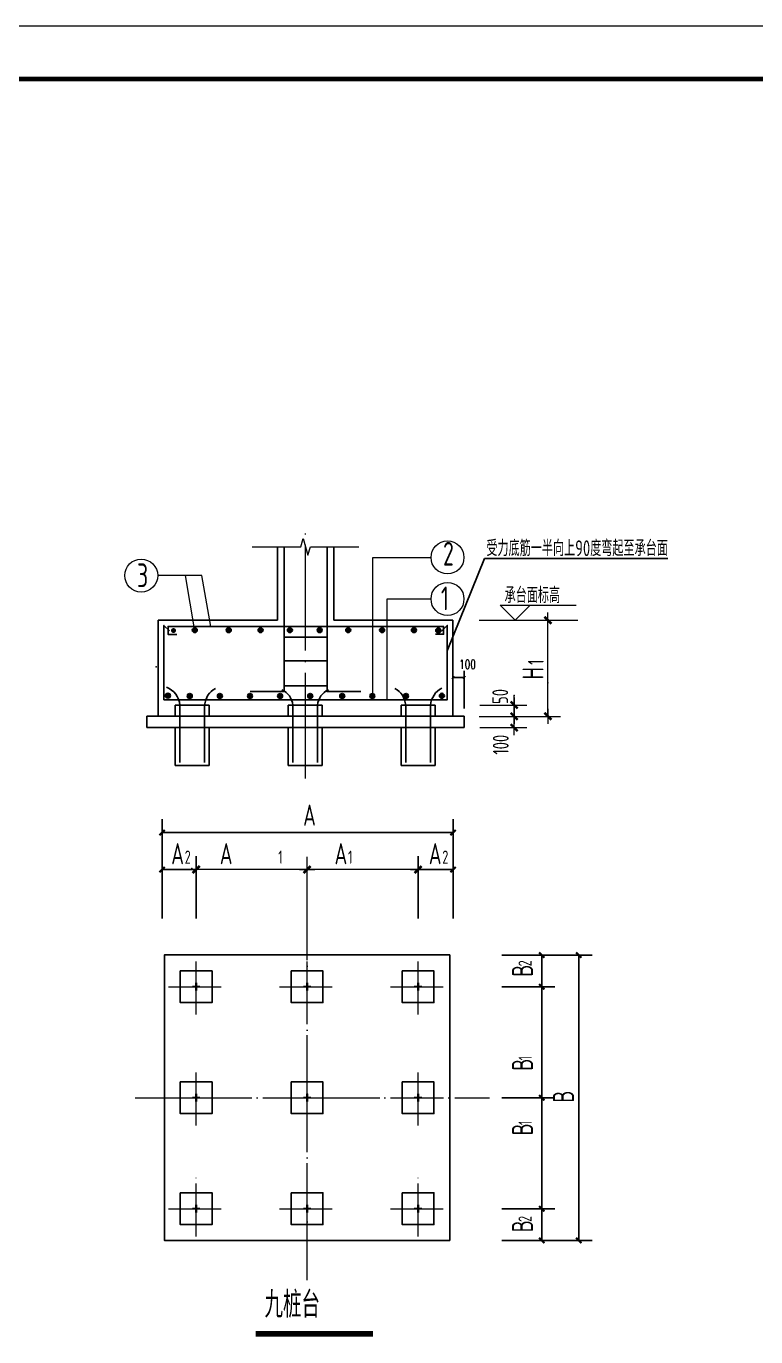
# Model space of a CAD drawing. Extents: x 3968514 to 5230306, y -516551 to -228246.
# Drawn here: x 4407200 to 4421007, y -324952 to -300153 of the extents above; entities that cross this region are included whole.
import ezdxf

# ---------------------------------------------------------------- set-up
doc = ezdxf.new("R2010")
doc.units = 0
doc.header["$LTSCALE"] = 1000
doc.header["$MEASUREMENT"] = 0
doc.linetypes.add('DOTE', pattern=[2.42, 2, -0.2, 0.02, -0.2])
for name, color, linetype in [('3-承台', 7, 'Continuous'), ('COLU', 7, 'Continuous'), ('DIM', 3, 'Continuous'), ('PUB_TEXT', 7, 'Continuous'), ('REIN', 2, 'Continuous'), ('定位标记', 3, 'Continuous')]:
    doc.layers.add(name, color=color, linetype=linetype)
for name, color, linetype, lineweight in [('DOTE', 1, 'DOTE', 9), ('FRAME', 3, 'Continuous', 18), ('PUB_DIM', 3, 'Continuous', 15)]:
    doc.layers.add(name, color=color, linetype=linetype, lineweight=lineweight)
doc.styles.add('DIM_FONT', font='SIMPLEX', dxfattribs={"width": 0.7, "bigfont": 'GBCBIG'})
doc.styles.add('TSSD_REIN', font='Tssdeng.shx', dxfattribs={"width": 0.7, "bigfont": 'hztxt.shx'})
doc.dimstyles.new('_TCH_ARCH&&50', dxfattribs={"dimscale": 0.5, "dimtxt": 350, "dimasz": 100, "dimexe": 250, "dimexo": 300, "dimgap": 100, "dimtad": 1, "dimdec": 0, "dimzin": 0, "dimdsep": 46, "dimtxsty": 'DIM_FONT', "dimblk": 'ARCHTICK', "dimcen": 0.09, "dimclrt": 7, "dimazin": 2, "dimtfac": 1, "dimtdec": 0, "dimtix": 1, "dimtmove": 2, "dimatfit": 3, "dimfxl": 1, "dimtolj": 1, "dimtzin": 0, "dimarcsym": 0})
doc.dimstyles.new('DIMN', dxfattribs={"dimtxt": 300, "dimasz": 100, "dimexe": 250, "dimexo": 300, "dimgap": 150, "dimtad": 1, "dimdec": 0, "dimzin": 0, "dimdsep": 46, "dimtxsty": 'DIM_FONT', "dimblk": 'ARCHTICK', "dimcen": 0.09, "dimclrt": 7, "dimazin": 2, "dimtfac": 1, "dimtdec": 0, "dimtix": 1, "dimtmove": 2, "dimatfit": 3, "dimfxl": 1, "dimtolj": 1, "dimtzin": 0, "dimarcsym": 0})

# ---------------------------------------------------------------- blocks, each defined once
blk = doc.blocks.new('A$C0B803521')
at = {"layer": 'FRAME', "lineweight": 18}
blk.add_line((-15943, 93652), (-100043, 93652), dxfattribs=at)
at = {"layer": 'FRAME', "lineweight": 140}
blk.add_line((-16943, 92652), (-97543, 92652), dxfattribs=at)
blk = doc.blocks.new('_ArchTick')
at = {"color": 0, "linetype": 'ByBlock', "const_width": 0.4}
blk.add_lwpolyline([(-0.5, -0.5), (0.5, 0.5)], dxfattribs=at)
blk = doc.blocks.new('*D216')
at = {"layer": 'Defpoints', "color": 0, "transparency": 16777216}
for p in [(4415904, -317728), (4416957, -317728), (4415904, -318328)]:
    blk.add_point(p, dxfattribs=at)
at = {"layer": 'PUB_DIM', "color": 0, "lineweight": -2, "transparency": 16777216}
for p, q in [((4416204, -317728), (4417207, -317728)), ((4416957, -318328), (4416957, -317728)), ((4416204, -318328), (4417207, -318328))]:
    blk.add_line(p, q, dxfattribs=at)
at = {"layer": 'PUB_DIM', "color": 0, "lineweight": -2, "transparency": 16777216, "xscale": 100, "yscale": 100, "zscale": 100}
for p, rotation in [((4416957, -317728), 90), ((4416957, -318328), 270)]:
    blk.add_blockref('_ArchTick', p, dxfattribs=dict(at, rotation=rotation))
blk = doc.blocks.new('*D215')
at = {"layer": 'Defpoints', "color": 0, "transparency": 16777216}
for p in [(4415904, -320428), (4416957, -320428), (4415904, -322528)]:
    blk.add_point(p, dxfattribs=at)
at = {"layer": 'PUB_DIM', "color": 0, "lineweight": -2, "transparency": 16777216}
for p, q in [((4416204, -320428), (4417207, -320428)), ((4416957, -322528), (4416957, -320428)), ((4416204, -322528), (4417207, -322528))]:
    blk.add_line(p, q, dxfattribs=at)
at = {"layer": 'PUB_DIM', "color": 0, "lineweight": -2, "transparency": 16777216, "xscale": 100, "yscale": 100, "zscale": 100}
for p, rotation in [((4416957, -320428), 90), ((4416957, -322528), 270)]:
    blk.add_blockref('_ArchTick', p, dxfattribs=dict(at, rotation=rotation))
blk = doc.blocks.new('*D214')
at = {"layer": 'Defpoints', "color": 0, "transparency": 16777216}
for p in [(4415904, -318328), (4416957, -318328), (4415904, -320428)]:
    blk.add_point(p, dxfattribs=at)
at = {"layer": 'PUB_DIM', "color": 0, "lineweight": -2, "transparency": 16777216}
for p, q in [((4416204, -318328), (4417207, -318328)), ((4416957, -320428), (4416957, -318328)), ((4416204, -320428), (4417207, -320428))]:
    blk.add_line(p, q, dxfattribs=at)
at = {"layer": 'PUB_DIM', "color": 0, "lineweight": -2, "transparency": 16777216, "xscale": 100, "yscale": 100, "zscale": 100}
for p, rotation in [((4416957, -318328), 90), ((4416957, -320428), 270)]:
    blk.add_blockref('_ArchTick', p, dxfattribs=dict(at, rotation=rotation))
blk = doc.blocks.new('*D213')
at = {"layer": 'Defpoints', "color": 0, "transparency": 16777216}
for p in [(4415904, -322528), (4416957, -322528), (4415904, -323128)]:
    blk.add_point(p, dxfattribs=at)
at = {"layer": 'PUB_DIM', "color": 0, "lineweight": -2, "transparency": 16777216}
for p, q in [((4416204, -322528), (4417207, -322528)), ((4416957, -323128), (4416957, -322528)), ((4416204, -323128), (4417207, -323128))]:
    blk.add_line(p, q, dxfattribs=at)
at = {"layer": 'PUB_DIM', "color": 0, "lineweight": -2, "transparency": 16777216, "xscale": 100, "yscale": 100, "zscale": 100}
for p, rotation in [((4416957, -322528), 90), ((4416957, -323128), 270)]:
    blk.add_blockref('_ArchTick', p, dxfattribs=dict(at, rotation=rotation))
blk = doc.blocks.new('*D212')
at = {"layer": 'Defpoints', "color": 0, "transparency": 16777216}
for p in [(4416066, -317728), (4417658, -317728), (4416066, -323128)]:
    blk.add_point(p, dxfattribs=at)
at = {"layer": 'PUB_DIM', "color": 0, "lineweight": -2, "transparency": 16777216}
for p, q in [((4416366, -317728), (4417908, -317728)), ((4417658, -323128), (4417658, -317728)), ((4416366, -323128), (4417908, -323128))]:
    blk.add_line(p, q, dxfattribs=at)
at = {"layer": 'PUB_DIM', "color": 0, "lineweight": -2, "transparency": 16777216, "xscale": 100, "yscale": 100, "zscale": 100}
for p, rotation in [((4417658, -317728), 90), ((4417658, -323128), 270)]:
    blk.add_blockref('_ArchTick', p, dxfattribs=dict(at, rotation=rotation))
blk = doc.blocks.new('*D211')
at = {"layer": 'Defpoints', "color": 0, "transparency": 16777216}
for p in [(4414617, -316110), (4414617, -317337), (4415278, -317337)]:
    blk.add_point(p, dxfattribs=at)
at = {"layer": 'PUB_DIM', "color": 0, "lineweight": -2, "transparency": 16777216}
for p, q in [((4414617, -317037), (4414617, -315860)), ((4415278, -317037), (4415278, -315860)), ((4415278, -316110), (4414617, -316110))]:
    blk.add_line(p, q, dxfattribs=at)
at = {"layer": 'PUB_DIM', "color": 0, "lineweight": -2, "transparency": 16777216, "xscale": 100, "yscale": 100, "zscale": 100, "rotation": 180}
blk.add_blockref('_ArchTick', (4414617, -316110), dxfattribs=at)
at = {"layer": 'PUB_DIM', "color": 0, "lineweight": -2, "transparency": 16777216, "xscale": 100, "yscale": 100, "zscale": 100}
blk.add_blockref('_ArchTick', (4415278, -316110), dxfattribs=at)
blk = doc.blocks.new('_DIMX')
blk.add_line((-150, 0), (150, 0))
at = {"const_width": 50}
blk.add_lwpolyline([(-70, -70), (70, 70)], dxfattribs=at)
blk = doc.blocks.new('*D210')
at = {"layer": 'Defpoints', "color": 0, "transparency": 16777216}
for p in [(4409772, -316110), (4409772, -317337), (4410417, -317337)]:
    blk.add_point(p, dxfattribs=at)
at = {"layer": 'PUB_DIM', "color": 0, "lineweight": -2, "transparency": 16777216}
for p, q in [((4409772, -317037), (4409772, -315860)), ((4410417, -317037), (4410417, -315860)), ((4410417, -316110), (4409772, -316110))]:
    blk.add_line(p, q, dxfattribs=at)
at = {"layer": 'PUB_DIM', "color": 0, "lineweight": -2, "transparency": 16777216, "xscale": 100, "yscale": 100, "zscale": 100, "rotation": 180}
blk.add_blockref('_ArchTick', (4409772, -316110), dxfattribs=at)
at = {"layer": 'PUB_DIM', "color": 0, "lineweight": -2, "transparency": 16777216, "xscale": 100, "yscale": 100, "zscale": 100}
blk.add_blockref('_ArchTick', (4410417, -316110), dxfattribs=at)
blk = doc.blocks.new('*D209')
at = {"layer": 'Defpoints', "color": 0, "transparency": 16777216}
for p in [(4409772, -315410), (4409772, -317237), (4415278, -317237)]:
    blk.add_point(p, dxfattribs=at)
at = {"layer": 'PUB_DIM', "color": 0, "lineweight": -2, "transparency": 16777216}
for p, q in [((4409772, -316937), (4409772, -315160)), ((4415278, -316937), (4415278, -315160)), ((4415278, -315410), (4409772, -315410))]:
    blk.add_line(p, q, dxfattribs=at)
at = {"layer": 'PUB_DIM', "color": 0, "lineweight": -2, "transparency": 16777216, "xscale": 100, "yscale": 100, "zscale": 100, "rotation": 180}
blk.add_blockref('_ArchTick', (4409772, -315410), dxfattribs=at)
at = {"layer": 'PUB_DIM', "color": 0, "lineweight": -2, "transparency": 16777216, "xscale": 100, "yscale": 100, "zscale": 100}
blk.add_blockref('_ArchTick', (4415278, -315410), dxfattribs=at)
blk = doc.blocks.new('*D208')
at = {"layer": 'Defpoints', "color": 0, "transparency": 16777216}
for p in [(4415276, -312477), (4415276, -313211), (4415490, -313211)]:
    blk.add_point(p, dxfattribs=at)
at = {"layer": 'DIM', "color": 0, "lineweight": -2, "transparency": 16777216}
for p, q in [((4415276, -313061), (4415276, -312352)), ((4415490, -313061), (4415490, -312352)), ((4415490, -312477), (4415276, -312477))]:
    blk.add_line(p, q, dxfattribs=at)
at = {"layer": 'DIM', "color": 0, "lineweight": -2, "transparency": 16777216, "xscale": 50, "yscale": 50, "zscale": 50, "rotation": 180}
blk.add_blockref('_ArchTick', (4415276, -312477), dxfattribs=at)
at = {"layer": 'DIM', "color": 0, "lineweight": -2, "transparency": 16777216, "xscale": 50, "yscale": 50, "zscale": 50}
blk.add_blockref('_ArchTick', (4415490, -312477), dxfattribs=at)
at = {"layer": 'DIM', "color": 7, "transparency": 16777216, "insert": (4415551, -312227), "char_height": 175, "attachment_point": 5, "style": 'DIM_FONT'}
blk.add_mtext('\\A1;100', dxfattribs=at)

msp = doc.modelspace()

# ---------------------------------------------------------------- hatches: boundary and pattern name
at = {"layer": 'REIN'}
for points in [[(4409940.50804, -311588.3063, -1), (4410034.7352, -311588.3063, -1)], [(4410343.77703, -311580.98973, 1), (4410438.00418, -311580.98973, 1)], [(4410985.41601, -311580.98973, 1), (4411079.64317, -311580.98973, 1)], [(4411587.42061, -311580.64326, 1), (4411681.64777, -311580.64326, 1)], [(4412142.7106, -311580.98973, 1), (4412236.93775, -311580.98973, 1)], [(4412706.92767, -311580.98973, 1), (4412801.15482, -311580.98973, 1)], [(4413247.21166, -311580.98973, 1), (4413341.43881, -311580.98973, 1)], [(4413888.85064, -311580.98973, 1), (4413983.0778, -311580.98973, 1)], [(4414490.85525, -311580.64326, 1), (4414585.0824, -311580.64326, 1)], [(4414950.86443, -311588.05176, 1), (4415045.09159, -311588.05176, 1)], [(4409835.40582, -312820.16045, 1), (4409929.63298, -312820.16045, 1)], [(4410247.9356, -312826.77747, 1), (4410342.16275, -312826.77747, 1)], [(4410817.9356, -312826.77747, 1), (4410912.16275, -312826.77747, 1)], [(4411387.9356, -312826.77747, 1), (4411482.16275, -312826.77747, 1)], [(4411957.9356, -312826.77747, 1), (4412052.16275, -312826.77747, 1)], [(4412527.9356, -312826.77747, 1), (4412622.16275, -312826.77747, 1)], [(4413133.5606, -312826.77747, 1), (4413227.78775, -312826.77747, 1)], [(4413703.5606, -312826.77747, 1), (4413797.78775, -312826.77747, 1)], [(4414340.87843, -312826.77747, 1), (4414435.10559, -312826.77747, 1)], [(4415019.50795, -312823.39342, 1), (4415113.7351, -312823.39342, 1)]]:
    msp.add_hatch(color=256, dxfattribs=at).paths.add_polyline_path(points)

# ---------------------------------------------------------------- linework, layer by layer
for p, q in [((4410021.29315, -314143.38644), (4410662.54315, -314143.38644)), ((4412158.79315, -314141.00415), (4412800.04315, -314143.38644)), ((4414296.29315, -314141.00415), (4414937.54315, -314143.38644))]:
    msp.add_line(p, q)
at = {"color": 3}
for points in [[(4410116.91714, -318027.75554), (4410716.91714, -318027.75554), (4410716.91714, -318627.75554), (4410116.91714, -318627.75554)], [(4412216.91714, -318027.75554), (4412816.91714, -318027.75554), (4412816.91714, -318627.75554), (4412216.91714, -318627.75554)], [(4414316.91714, -318027.75554), (4414916.91714, -318027.75554), (4414916.91714, -318627.75554), (4414316.91714, -318627.75554)], [(4410116.91714, -320127.75554), (4410716.91714, -320127.75554), (4410716.91714, -320727.75554), (4410116.91714, -320727.75554)], [(4412216.91714, -320127.75554), (4412816.91714, -320127.75554), (4412816.91714, -320727.75554), (4412216.91714, -320727.75554)], [(4414316.91714, -320127.75554), (4414916.91714, -320127.75554), (4414916.91714, -320727.75554), (4414316.91714, -320727.75554)], [(4410116.91714, -322227.75554), (4410716.91714, -322227.75554), (4410716.91714, -322827.75554), (4410116.91714, -322827.75554)], [(4412216.91714, -322227.75554), (4412816.91714, -322227.75554), (4412816.91714, -322827.75554), (4412216.91714, -322827.75554)], [(4414316.91714, -322227.75554), (4414916.91714, -322227.75554), (4414916.91714, -322827.75554), (4414316.91714, -322827.75554)]]:
    msp.add_lwpolyline(points, close=True, dxfattribs=at)
at = {"layer": '3-承台'}
for p, q in [((4411952.89939, -311391.33445), (4411952.89939, -310002.529)), ((4413021.64939, -311391.33445), (4413021.64939, -310002.529)), ((4409698.61051, -311391.33445), (4409698.61051, -313211.0325)), ((4409698.61051, -311391.33445), (4411952.89939, -311391.33445)), ((4413021.64939, -311391.33445), (4415275.93827, -311391.33445)), ((4415275.93827, -311391.33445), (4415275.93827, -313211.0325)), ((4410021.29315, -313211.0325), (4410021.29315, -312997.57274)), ((4410021.29315, -312997.57274), (4410662.54315, -312997.57274)), ((4410662.54315, -313211.0325), (4410662.54315, -312997.57274)), ((4412158.79315, -313211.0325), (4412158.79315, -312997.57274)), ((4412158.79315, -312997.57274), (4412800.04315, -312997.57274)), ((4412800.04315, -313211.0325), (4412800.04315, -312997.57274)), ((4414296.29315, -312997.57274), (4414937.54315, -312997.57274)), ((4414296.29315, -313211.0325), (4414296.29315, -312997.57274)), ((4414937.54315, -313211.0325), (4414937.54315, -312997.57274)), ((4409484.86051, -313211.0325), (4409484.86051, -313424.7825)), ((4409484.86051, -313211.0325), (4415489.68827, -313211.0325)), ((4409484.86051, -313424.7825), (4415489.68827, -313424.7825)), ((4410021.29315, -314143.38644), (4410021.29315, -313424.7825)), ((4410662.54315, -314143.38644), (4410662.54315, -313424.7825)), ((4412158.79315, -314141.00415), (4412158.79315, -313424.7825)), ((4412800.04315, -314143.38644), (4412800.04315, -313424.7825)), ((4414296.29315, -314141.00415), (4414296.29315, -313424.7825)), ((4414937.54315, -314143.38644), (4414937.54315, -313424.7825)), ((4415489.68827, -313211.0325), (4415489.68827, -313424.7825))]:
    msp.add_line(p, q, dxfattribs=at)
at = {"layer": 'COLU', "color": 2, "lineweight": -3}
msp.add_lwpolyline([(4415216.91815, -317727.75562), (4415216.91815, -323127.75562), (4409816.91815, -323127.75562), (4409816.91815, -317727.75562)], close=True, dxfattribs=at)
at = {"layer": 'DOTE', "linetype": 'DOTE'}
msp.add_line((4412487.27439, -314389.02211), (4412487.27439, -309589.29795), dxfattribs=at)
at = {"layer": 'DOTE', "linetype": 'DOTE', "ltscale": 0.5}
for p, q in [((4412516.91815, -323877.75562), (4412516.91815, -317037.28784)), ((4410416.91815, -318852.75562), (4410416.91815, -317802.75562)), ((4412516.91815, -318852.75562), (4412516.91815, -317802.75562)), ((4414616.91815, -318852.75562), (4414616.91815, -317802.75562)), ((4409891.91815, -318327.75562), (4410941.91815, -318327.75562)), ((4411991.91815, -318327.75562), (4413041.91815, -318327.75562)), ((4414091.91815, -318327.75562), (4415141.91815, -318327.75562)), ((4412516.91815, -320922.9895), (4412516.91815, -319872.9895)), ((4410416.91815, -320952.75562), (4410416.91815, -319902.75562)), ((4414616.91815, -320952.75562), (4414616.91815, -319902.75562)), ((4409260.04636, -320427.75562), (4415966.91815, -320427.75562)), ((4409891.91815, -320427.75562), (4410941.91815, -320427.75562)), ((4411991.91815, -320427.75562), (4413041.91815, -320427.75562)), ((4414091.91815, -320427.75562), (4415141.91815, -320427.75562)), ((4410416.91815, -323052.75562), (4410416.91815, -321852.75562)), ((4412516.91815, -323052.75562), (4412516.91815, -321852.75562)), ((4414616.91815, -323052.75562), (4414616.91815, -321852.75562)), ((4409891.91815, -322527.75562), (4410941.91815, -322527.75562)), ((4411991.91815, -322527.75562), (4413041.91815, -322527.75562)), ((4414091.91815, -322527.75562), (4415141.91815, -322527.75562))]:
    msp.add_line(p, q, dxfattribs=at)
at = {"layer": 'PUB_DIM'}
for p, q in [((4412394.64939, -310002.529), (4412444.52439, -309845.779)), ((4412444.52439, -309845.779), (4412530.02439, -310159.279)), ((4411477.89939, -310002.529), (4412394.64939, -310002.529)), ((4412530.02439, -310159.279), (4412579.89939, -310002.529)), ((4412579.89939, -310002.529), (4413496.64939, -310002.529)), ((4413758.52405, -312817.20085), (4413758.52405, -310205.17424)), ((4413758.52405, -310205.17424), (4414860.91495, -310205.17424)), ((4410526.92855, -310548.33508), (4409689.01765, -310548.33508)), ((4410394.22445, -311591.56635), (4410212.61563, -310548.33508)), ((4410694.39367, -311510.31946), (4410526.92855, -310548.33508)), ((4414030.34647, -312898.08706), (4414030.34647, -310991.41773)), ((4414030.34647, -310991.41773), (4414860.91495, -310991.41773)), ((4416169.928, -311107.12695), (4416739.928, -311107.12695)), ((4416454.928, -311392.12695), (4416169.928, -311107.12695)), ((4416739.928, -311107.12695), (4416454.928, -311392.12695)), ((4416739.928, -311107.12695), (4417609.19307, -311107.12695)), ((4415774.68827, -311392.12695), (4417311.12716, -311392.12695)), ((4417073.62716, -313210.875), (4417073.62716, -311392.12695)), ((4417311.12716, -311392.12695), (4417637.0111, -311392.12695)), ((4416434.74056, -312819.29222), (4416434.74056, -312818.34222)), ((4416434.74056, -312998.36722), (4416434.74056, -312820.24222)), ((4416434.74056, -312998.36722), (4416434.74056, -312820.24222)), ((4415784.39621, -312998.36722), (4416672.24056, -312998.36722)), ((4415784.39621, -312998.36722), (4416672.24056, -312998.36722)), ((4416434.74056, -312997.41722), (4416434.74056, -312996.46722)), ((4416434.74056, -313211.82272), (4416434.74056, -312998.36722)), ((4416434.74056, -312999.31722), (4416434.74056, -313000.26722)), ((4415774.68827, -313211.825), (4417311.12716, -313211.825)), ((4415784.39621, -313211.82272), (4416672.24056, -313211.82272)), ((4415784.39621, -313211.82272), (4416672.24056, -313211.82272)), ((4415784.39621, -313425.57272), (4416672.24056, -313425.57272)), ((4416434.74056, -313210.87272), (4416434.74056, -313209.92272)), ((4416434.74056, -313425.57272), (4416434.74056, -313211.82272)), ((4416434.74056, -313425.57272), (4416434.74056, -313211.82272)), ((4416434.74056, -313212.77272), (4416434.74056, -313213.72272)), ((4416434.74056, -313426.52272), (4416434.74056, -313427.47272)), ((4412516.91815, -317037.28804), (4412516.91815, -315872.5797)), ((4410819.71815, -316110.0797), (4410417.86815, -316110.0797)), ((4412515.96815, -316110.0797), (4410821.61815, -316110.0797)), ((4413346.01165, -316110.0797), (4412517.86815, -316110.0797)), ((4414615.96815, -316110.0797), (4413347.91165, -316110.0797))]:
    msp.add_line(p, q, dxfattribs=at)
at = {"layer": 'PUB_DIM', "const_width": 106.875}
msp.add_lwpolyline([(4411545.05998, -324898.4905), (4413763.27003, -324898.4905)], dxfattribs=at)
at = {"layer": 'PUB_DIM'}
for centre in [(4415173.0701, -310205.17424), (4409376.86249, -310548.33508), (4415173.0701, -310991.41773)]:
    msp.add_circle(centre, 312.15516, dxfattribs=at)
for p in [(4417073.62716, -311392.12695), (4409660.29356, -312273.10014), (4417073.62716, -312576.46777), (4416434.74056, -312820.24222), (4416434.74056, -312998.36722), (4416434.74056, -313211.82272), (4410336.31107, -316089.98731), (4410416.91815, -316110.0797), (4412516.91815, -316110.0797)]:
    msp.add_point(p, dxfattribs=at)
at = {"layer": 'PUB_TEXT'}
for p, q in [((4415168.59563, -311969.70274), (4415873.07835, -310227.28464)), ((4415873.07835, -310227.28464), (4419343.15171, -310227.28464))]:
    msp.add_line(p, q, dxfattribs=at)
at = {"layer": 'REIN'}
for points in [[(4412079.91753, -310002.529), (4412079.91753, -312742.48868), (4411438.66753, -312742.48868)], [(4412894.63125, -310002.529), (4412894.63125, -312742.48868), (4413535.88125, -312742.48868)], [(4409912.01916, -311596.52284), (4409805.95315, -311490.45682), (4409805.95315, -312897.44774), (4415168.59563, -312897.44774), (4415168.59563, -311491.05694), (4415062.52961, -311597.12296)], [(4410049.53528, -311660.7284), (4409885.3739, -311660.7284), (4409885.3739, -311510.31946), (4415100.11268, -311510.31946), (4415100.11268, -311659.95), (4414946.20048, -311659.95)], [(4412079.91753, -311712.89469), (4412894.63125, -311712.89469)], [(4412079.91753, -312160.21676), (4412894.63125, -312160.21676)], [(4412079.91753, -312636.12604), (4412894.63125, -312636.12604)], [(4410106.79315, -314085.15834), (4410106.79315, -312997.57274)], [(4410577.04315, -314085.15834), (4410577.04315, -312997.57274)], [(4412244.29315, -314083.64435), (4412244.29315, -312997.57274)], [(4412714.54315, -314086.69606), (4412714.54315, -312997.57274)], [(4414381.79315, -314083.64435), (4414381.79315, -312997.57274)], [(4414852.04315, -314086.69606), (4414852.04315, -312997.57274)]]:
    msp.add_lwpolyline(points, dxfattribs=at)
for points in [[(4410106.79315, -312997.57274, 0.2916164143), (4409852.84499, -312661.4817)], [(4410782.46299, -312683.39972, 0.2550737241), (4410577.04315, -312997.57274)], [(4412244.29315, -312997.57274, 0.2702470435), (4412038.87331, -312708.90915)], [(4412919.96299, -312708.90915, 0.2702470435), (4412714.54315, -312997.57274)], [(4414381.79315, -312997.57274, 0.2550737241), (4414176.37331, -312683.39972)], [(4415068.27289, -312677.8172, 0.2633579499), (4414852.04315, -312997.57274)]]:
    msp.add_lwpolyline(points, format="xyb", dxfattribs=at)
for centre in [(4410390.8906, -311580.98973), (4411032.52959, -311580.98973), (4411634.53419, -311580.64326), (4412189.82417, -311580.98973), (4412754.04125, -311580.98973), (4413294.32523, -311580.98973), (4413935.96422, -311580.98973), (4414537.96882, -311580.64326), (4414997.97801, -311588.05176), (4409882.5194, -312820.16045), (4410295.04917, -312826.77747), (4410865.04917, -312826.77747), (4411435.04917, -312826.77747), (4412005.04917, -312826.77747), (4412575.04917, -312826.77747), (4413180.67417, -312826.77747), (4413750.67417, -312826.77747), (4414387.99201, -312826.77747), (4415066.62152, -312823.39342)]:
    msp.add_circle(centre, 47.11358, dxfattribs=at)
at = {"layer": '定位标记', "const_width": 40}
for points in [[(4410341.73236, -318327.75562), (4410492.10395, -318327.75562)], [(4412441.73236, -318327.75562), (4412592.10395, -318327.75562)], [(4414541.73236, -318327.75562), (4414692.10395, -318327.75562)], [(4410341.73236, -320427.75562), (4410492.10395, -320427.75562)], [(4412441.73236, -320427.75562), (4412592.10395, -320427.75562)], [(4414541.73236, -320427.75562), (4414692.10395, -320427.75562)], [(4410341.73236, -322527.75562), (4410492.10395, -322527.75562)], [(4412441.73236, -322527.75562), (4412592.10395, -322527.75562)], [(4414541.73236, -322527.75562), (4414692.10395, -322527.75562)]]:
    msp.add_lwpolyline(points, dxfattribs=at)
at = {"layer": '定位标记', "ltscale": 0.1, "const_width": 40}
for points in [[(4410416.91815, -318252.56982), (4410416.91815, -318402.94141)], [(4412516.91815, -318252.56982), (4412516.91815, -318402.94141)], [(4414616.91815, -318252.56982), (4414616.91815, -318402.94141)], [(4410416.91815, -320352.56982), (4410416.91815, -320502.94141)], [(4412516.91815, -320352.56982), (4412516.91815, -320502.94141)], [(4414616.91815, -320352.56982), (4414616.91815, -320502.94141)], [(4410416.91815, -322452.56982), (4410416.91815, -322602.94141)], [(4412516.91815, -322452.56982), (4412516.91815, -322602.94141)], [(4414616.91815, -322452.56982), (4414616.91815, -322602.94141)]]:
    msp.add_lwpolyline(points, dxfattribs=at)

# ---------------------------------------------------------------- block references
msp.add_blockref('A$C0B803521', (4490764.12454, -393805.3043))
at = {"layer": 'PUB_DIM', "xscale": 0.9500000001862645, "yscale": 0.9500000001862645, "zscale": 0.9500000001862645}
for p, rotation in [((4417073.62716, -311392.12695), 90), ((4416434.74056, -312998.36722), 270), ((4416434.74056, -312998.36722), 90), ((4416434.74056, -313211.82272), 270), ((4416434.74056, -313211.82272), 90), ((4417073.62716, -313211.825), 270), ((4416434.74056, -313425.57272), 90), ((4410416.91815, -316110.0797), 180), ((4412516.91815, -316110.0797), 180)]:
    msp.add_blockref('_DIMX', p, dxfattribs=dict(at, rotation=rotation))
for p in [(4412516.91815, -316110.0797), (4414616.91815, -316110.0797)]:
    msp.add_blockref('_DIMX', p, dxfattribs=at)

# ---------------------------------------------------------------- texts
at = {"layer": 'PUB_TEXT', "style": 'TSSD_REIN', "width": 0.7}
for s, height, p in [('2', 450, (4415087.5845, -310360.44222)), ('受力底筋一半向上90度弯起至承台面', 300, (4415908.7949, -310180.62915)), ('3', 450, (4409297.54815, -310767.57789)), ('1', 450, (4415048.12131, -311204.40564)), ('承台面标高', 300, (4416253.09654, -311070.14226)), ('A', 400, (4412441.60562, -315280.73434)), ('A', 400, (4409944.80399, -316010.23129)), ('A', 400, (4410863.96291, -316010.23129)), ('A', 400, (4413035.49767, -316010.23129)), ('A', 400, (4414819.27001, -316010.23129)), ('2', 250, (4410199.95647, -316000.95831)), ('1', 250, (4411969.60888, -316000.95831)), ('1', 250, (4413290.65015, -316000.95831)), ('2', 250, (4415074.42248, -316000.95831)), ('九桩台', 500, (4411709.50193, -324592.63684))]:
    msp.add_text(s, height=height, dxfattribs=at).set_placement(p)
for s, height, p in [('1', 300, (4416994.66567, -312238.11419)), ('H', 400, (4416989.27865, -312513.03112)), ('50', 300, (4416321.01742, -312977.21386)), ('100', 300, (4416331.43485, -313935.63499)), ('2', 250, (4416766.59532, -317942.38401)), ('B', 400, (4416793.08782, -318138.02183)), ('B', 400, (4416793.08782, -319916.84148)), ('1', 250, (4416766.59532, -319721.20366)), ('B', 400, (4417567.89069, -320520.76993)), ('1', 250, (4416766.59532, -320945.47508)), ('B', 400, (4416793.08782, -321141.11289)), ('B', 400, (4416793.08782, -322973.80527)), ('2', 250, (4416766.59532, -322778.16745))]:
    msp.add_text(s, height=height, rotation=90, dxfattribs=at).set_placement(p)

# ---------------------------------------------------------------- dimensions: what is measured, and where the dimension line sits
at = {"layer": 'DIM'}
dim = msp.add_linear_dim(base=(4415275.93827, -312477.09647), p1=(4415489.68827, -313211.0325), p2=(4415275.93827, -313211.0325), text='100', dimstyle='_TCH_ARCH&&50', dxfattribs=at)
dim.commit()
dim.dimension.update_dxf_attribs({"geometry": '*D208', "text_midpoint": (4415551.12705, -312227.09647), "dimtype": 128})
at = {"layer": 'PUB_DIM'}
for p1, p2, distance, picture, middle in [((4415277.53542, -317237.28804), (4409772.00742, -317237.28804), -1827.40176, '*D209', (4412524.77142, -315409.88628)), ((4410416.91815, -317337.28804), (4409772.01065, -317337.28804), -1227.20834, '*D210', (4410094.4644, -316110.0797)), ((4415277.52915, -317337.28804), (4414616.91815, -317337.28804), -1227.20834, '*D211', (4414947.22365, -316110.0797)), ((4415904.20424, -318327.75562), (4415904.20424, -317727.75562), -1053.27822, '*D216', (4416957.48246, -318027.75562)), ((4416065.55424, -323127.76101), (4416065.55424, -317727.76101), -1592.27885, '*D212', (4417657.8331, -320427.76101)), ((4415904.20424, -320427.75562), (4415904.20424, -318327.75562), -1053.27822, '*D214', (4416957.48246, -319377.75562)), ((4415904.20424, -322527.75562), (4415904.20424, -320427.75562), -1053.27822, '*D215', (4416957.48246, -321477.75562)), ((4415904.20424, -323127.75562), (4415904.20424, -322527.75562), -1053.27822, '*D213', (4416957.48246, -322827.75562))]:
    dim = msp.add_aligned_dim(p1=p1, p2=p2, distance=distance, text=' ', dimstyle='DIMN', dxfattribs=at)
    dim.commit()
    dim.dimension.update_dxf_attribs({"geometry": picture, "text_midpoint": middle})

doc.saveas('drawing.dxf')
